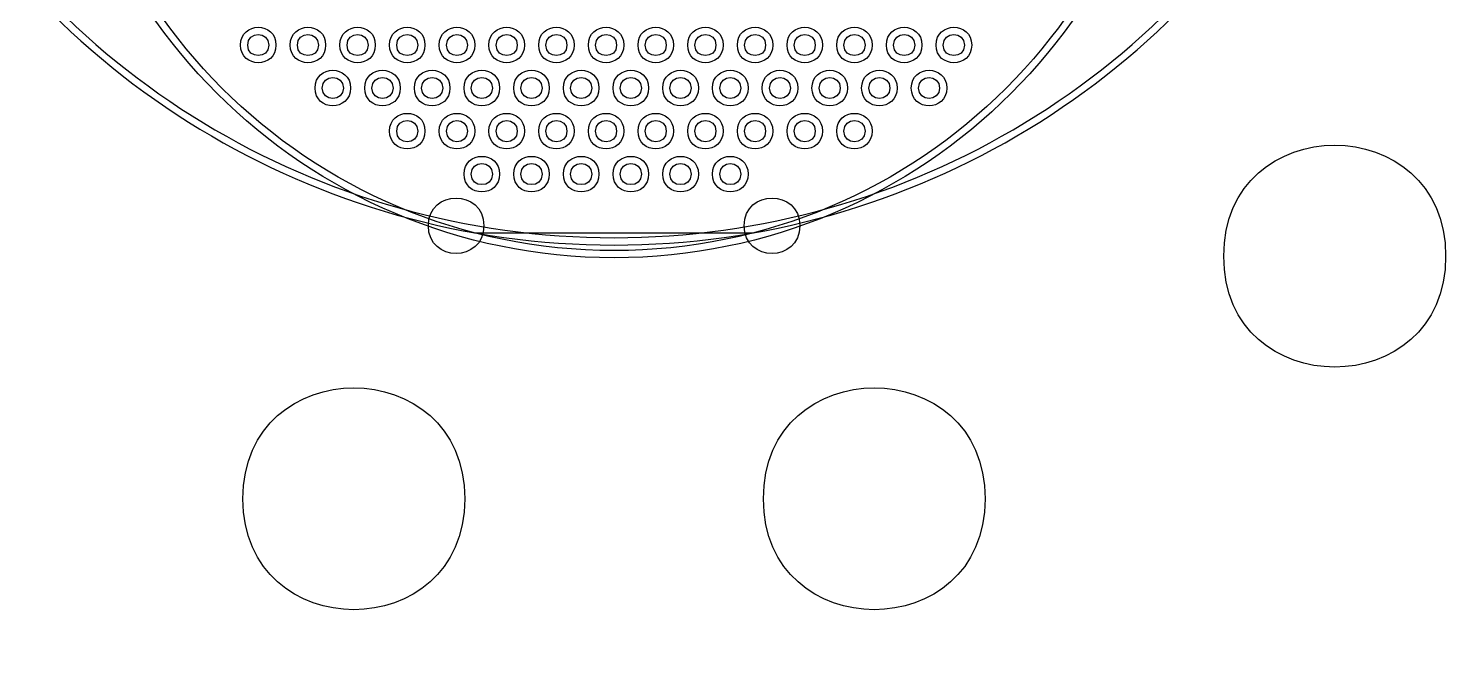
# Model space of a CAD drawing. Extents: x -12.2 to 12.2, y 340.7 to 359.5.
# Drawn here: x -1.49 to 2.116, y 349.724 to 351.297 of the extents above; entities that cross this region are included whole.
import ezdxf

# ---------------------------------------------------------------- set-up
doc = ezdxf.new("R2010")
doc.units = 0
doc.layers.get('0').update_dxf_attribs({"linetype": 'CONTINUOUS'})

msp = doc.modelspace()

# ---------------------------------------------------------------- linework, layer by layer
at = {"color": 5}
for points in [[(-0.878569, 351.25477), (-0.878569, 351.25477)], [(-0.86029, 351.25477), (-0.86029, 351.25477)], [(-0.75217, 351.25477), (-0.75217, 351.25477)], [(-0.733891, 351.25477), (-0.733891, 351.25477)], [(-0.625771, 351.25477), (-0.625771, 351.25477)], [(-0.607492, 351.25477), (-0.607492, 351.25477)], [(-0.499372, 351.25477), (-0.499372, 351.25477)], [(-0.481093, 351.25477), (-0.481093, 351.25477)], [(-0.372974, 351.25477), (-0.372974, 351.25477)], [(-0.354305, 351.25477), (-0.354305, 351.25477)], [(-0.246186, 351.25477), (-0.246186, 351.25477)], [(-0.227907, 351.25477), (-0.227907, 351.25477)], [(-0.119787, 351.25477), (-0.119787, 351.25477)], [(-0.101508, 351.25477), (-0.101508, 351.25477)], [(0.006612, 351.25477), (0.006612, 351.25477)], [(0.024891, 351.25477), (0.024891, 351.25477)], [(0.13301, 351.25477), (0.13301, 351.25477)], [(0.151289, 351.25477), (0.151289, 351.25477)], [(0.259409, 351.25477), (0.259409, 351.25477)], [(0.277688, 351.25477), (0.277688, 351.25477)], [(0.385808, 351.25477), (0.385808, 351.25477)], [(0.404087, 351.25477), (0.404087, 351.25477)], [(0.512207, 351.25477), (0.512207, 351.25477)], [(0.530486, 351.25477), (0.530486, 351.25477)], [(0.638605, 351.25477), (0.638605, 351.25477)], [(0.656885, 351.25477), (0.656885, 351.25477)], [(0.765004, 351.25477), (0.765004, 351.25477)], [(0.783284, 351.25477), (0.783284, 351.25477)], [(0.891403, 351.25477), (0.891403, 351.25477)], [(0.910071, 351.25477), (0.910071, 351.25477)], [(-0.688776, 351.145484), (-0.688776, 351.145484)], [(-0.670497, 351.145484), (-0.670497, 351.145484)], [(-0.562377, 351.145484), (-0.562377, 351.145484)], [(-0.544098, 351.145484), (-0.544098, 351.145484)], [(-0.435979, 351.145484), (-0.435979, 351.145484)], [(-0.417699, 351.145484), (-0.417699, 351.145484)], [(-0.30958, 351.145484), (-0.30958, 351.145484)], [(-0.2913, 351.145484), (-0.2913, 351.145484)], [(-0.183181, 351.145484), (-0.183181, 351.145484)], [(-0.164902, 351.145484), (-0.164902, 351.145484)], [(-0.056782, 351.145484), (-0.056782, 351.145484)], [(-0.038503, 351.145484), (-0.038503, 351.145484)], [(0.069617, 351.145484), (0.069617, 351.145484)], [(0.087896, 351.145484), (0.087896, 351.145484)], [(0.196015, 351.145484), (0.196015, 351.145484)], [(0.214683, 351.145484), (0.214683, 351.145484)], [(0.322414, 351.145484), (0.322414, 351.145484)], [(0.341082, 351.145484), (0.341082, 351.145484)], [(0.449202, 351.145484), (0.449202, 351.145484)], [(0.467481, 351.145484), (0.467481, 351.145484)], [(0.5756, 351.145484), (0.5756, 351.145484)], [(0.59388, 351.145484), (0.59388, 351.145484)], [(0.701999, 351.145484), (0.701999, 351.145484)], [(0.720279, 351.145484), (0.720279, 351.145484)], [(0.828398, 351.145484), (0.828398, 351.145484)], [(0.846677, 351.145484), (0.846677, 351.145484)], [(-0.499372, 351.035808), (-0.499372, 351.035808)], [(-0.481093, 351.035808), (-0.481093, 351.035808)], [(-0.372974, 351.035808), (-0.372974, 351.035808)], [(-0.354305, 351.035808), (-0.354305, 351.035808)], [(-0.246186, 351.035808), (-0.246186, 351.035808)], [(-0.227907, 351.035808), (-0.227907, 351.035808)], [(-0.119787, 351.035808), (-0.119787, 351.035808)], [(-0.101508, 351.035808), (-0.101508, 351.035808)], [(0.006612, 351.035808), (0.006612, 351.035808)], [(0.024891, 351.035808), (0.024891, 351.035808)], [(0.13301, 351.035808), (0.13301, 351.035808)], [(0.151289, 351.035808), (0.151289, 351.035808)], [(0.259409, 351.035808), (0.259409, 351.035808)], [(0.277688, 351.035808), (0.277688, 351.035808)], [(0.385808, 351.035808), (0.385808, 351.035808)], [(0.404087, 351.035808), (0.404087, 351.035808)], [(0.512207, 351.035808), (0.512207, 351.035808)], [(0.530486, 351.035808), (0.530486, 351.035808)], [(0.638605, 351.035808), (0.638605, 351.035808)], [(0.656885, 351.035808), (0.656885, 351.035808)], [(-0.30958, 350.926522), (-0.30958, 350.926522)], [(-0.2913, 350.926522), (-0.2913, 350.926522)], [(-0.183181, 350.926522), (-0.183181, 350.926522)], [(-0.164902, 350.926522), (-0.164902, 350.926522)], [(-0.056782, 350.926522), (-0.056782, 350.926522)], [(-0.038503, 350.926522), (-0.038503, 350.926522)], [(0.069617, 350.926522), (0.069617, 350.926522)], [(0.087896, 350.926522), (0.087896, 350.926522)], [(0.196015, 350.926522), (0.196015, 350.926522)], [(0.214683, 350.926522), (0.214683, 350.926522)], [(0.322414, 350.926522), (0.322414, 350.926522)], [(0.341082, 350.926522), (0.341082, 350.926522)], [(-0.331359, 350.795067), (-0.331359, 350.795067)], [(-0.331359, 350.795067), (-0.331359, 350.795067)], [(0.472537, 350.795067), (0.472537, 350.795067)], [(0.472537, 350.795067), (0.472537, 350.795067)], [(2.11611, 350.717672), (2.11611, 350.717672)], [(2.11611, 350.717672), (2.11611, 350.717672)], [(-0.379974, 350.100457), (-0.379974, 350.100457)], [(-0.379974, 350.100457), (-0.379974, 350.100457)], [(0.944296, 350.100457), (0.944296, 350.100457)], [(0.944296, 350.100457), (0.944296, 350.100457)]]:
    msp.add_lwpolyline(points, dxfattribs=at)
at = {"color": 3}
msp.add_lwpolyline([(-0.354694, 350.777566), (0.354694, 350.777566)], dxfattribs=at)
msp.add_lwpolyline([(-0.354694, 350.777566), (0.354694, 350.777566)], dxfattribs=at)
at = {"color": 5}
for points in [[(0, 350.713783), (-0.789506, 350.713783), (-1.429278, 351.353555), (-1.429278, 352.143061)], [(0, 350.732062), (-0.779394, 350.732062), (-1.410999, 351.364056), (-1.410999, 352.143061)], [(1.410999, 352.143061), (1.410999, 351.364056), (0.779394, 350.732062), (0, 350.732062)], [(1.429278, 352.143061), (1.429278, 351.353555), (0.789506, 350.713783), (0, 350.713783)], [(-1.785917, 351.84865), (-1.43939, 351.182431), (-0.751003, 350.764732), (0, 350.764732)], [(0, 350.764732), (0.751003, 350.764732), (1.43939, 351.182431), (1.785917, 351.84865)], [(-1.802252, 351.840093), (-1.452614, 351.168041), (-0.757615, 350.746063), (0, 350.746063)], [(0, 350.746063), (0.757615, 350.746063), (1.452614, 351.168041), (1.802252, 351.840093)], [(-0.950519, 351.25477), (-0.950519, 351.315052), (-0.86029, 351.315052), (-0.86029, 351.25477)], [(-0.82412, 351.25477), (-0.82412, 351.315052), (-0.733891, 351.315052), (-0.733891, 351.25477)], [(-0.697721, 351.25477), (-0.697721, 351.315052), (-0.607492, 351.315052), (-0.607492, 351.25477)], [(-0.571322, 351.25477), (-0.571322, 351.315052), (-0.481093, 351.315052), (-0.481093, 351.25477)], [(-0.444924, 351.25477), (-0.444924, 351.315052), (-0.354305, 351.315052), (-0.354305, 351.25477)], [(-0.318525, 351.25477), (-0.318525, 351.315052), (-0.227907, 351.315052), (-0.227907, 351.25477)], [(-0.191737, 351.25477), (-0.191737, 351.315052), (-0.101508, 351.315052), (-0.101508, 351.25477)], [(-0.065338, 351.25477), (-0.065338, 351.315052), (0.024891, 351.315052), (0.024891, 351.25477)], [(0.06106, 351.25477), (0.06106, 351.315052), (0.151289, 351.315052), (0.151289, 351.25477)], [(0.187459, 351.25477), (0.187459, 351.315052), (0.277688, 351.315052), (0.277688, 351.25477)], [(0.313858, 351.25477), (0.313858, 351.315052), (0.404087, 351.315052), (0.404087, 351.25477)], [(0.440257, 351.25477), (0.440257, 351.315052), (0.530486, 351.315052), (0.530486, 351.25477)], [(0.566655, 351.25477), (0.566655, 351.315052), (0.656885, 351.315052), (0.656885, 351.25477)], [(0.693054, 351.25477), (0.693054, 351.315052), (0.783284, 351.315052), (0.783284, 351.25477)], [(0.819453, 351.25477), (0.819453, 351.315052), (0.910071, 351.315052), (0.910071, 351.25477)], [(-0.93224, 351.25477), (-0.93224, 351.29055), (-0.878569, 351.29055), (-0.878569, 351.25477)], [(-0.805841, 351.25477), (-0.805841, 351.29055), (-0.75217, 351.29055), (-0.75217, 351.25477)], [(-0.679442, 351.25477), (-0.679442, 351.29055), (-0.625771, 351.29055), (-0.625771, 351.25477)], [(-0.553043, 351.25477), (-0.553043, 351.29055), (-0.499372, 351.29055), (-0.499372, 351.25477)], [(-0.426255, 351.25477), (-0.426255, 351.29055), (-0.372974, 351.29055), (-0.372974, 351.25477)], [(-0.299857, 351.25477), (-0.299857, 351.29055), (-0.246186, 351.29055), (-0.246186, 351.25477)], [(-0.173458, 351.25477), (-0.173458, 351.29055), (-0.119787, 351.29055), (-0.119787, 351.25477)], [(-0.047059, 351.25477), (-0.047059, 351.29055), (0.006612, 351.29055), (0.006612, 351.25477)], [(0.079339, 351.25477), (0.079339, 351.29055), (0.13301, 351.29055), (0.13301, 351.25477)], [(0.205738, 351.25477), (0.205738, 351.29055), (0.259409, 351.29055), (0.259409, 351.25477)], [(0.332137, 351.25477), (0.332137, 351.29055), (0.385808, 351.29055), (0.385808, 351.25477)], [(0.458536, 351.25477), (0.458536, 351.29055), (0.512207, 351.29055), (0.512207, 351.25477)], [(0.584935, 351.25477), (0.584935, 351.29055), (0.638605, 351.29055), (0.638605, 351.25477)], [(0.711333, 351.25477), (0.711333, 351.29055), (0.765004, 351.29055), (0.765004, 351.25477)], [(0.837732, 351.25477), (0.837732, 351.29055), (0.891403, 351.29055), (0.891403, 351.25477)], [(-0.86029, 351.25477), (-0.86029, 351.194876), (-0.950519, 351.194876), (-0.950519, 351.25477)], [(-0.878569, 351.25477), (-0.878569, 351.218989), (-0.93224, 351.218989), (-0.93224, 351.25477)], [(-0.733891, 351.25477), (-0.733891, 351.194876), (-0.82412, 351.194876), (-0.82412, 351.25477)], [(-0.75217, 351.25477), (-0.75217, 351.218989), (-0.805841, 351.218989), (-0.805841, 351.25477)], [(-0.607492, 351.25477), (-0.607492, 351.194876), (-0.697721, 351.194876), (-0.697721, 351.25477)], [(-0.625771, 351.25477), (-0.625771, 351.218989), (-0.679442, 351.218989), (-0.679442, 351.25477)], [(-0.481093, 351.25477), (-0.481093, 351.194876), (-0.571322, 351.194876), (-0.571322, 351.25477)], [(-0.499372, 351.25477), (-0.499372, 351.218989), (-0.553043, 351.218989), (-0.553043, 351.25477)], [(-0.354305, 351.25477), (-0.354305, 351.194876), (-0.444924, 351.194876), (-0.444924, 351.25477)], [(-0.372974, 351.25477), (-0.372974, 351.218989), (-0.426255, 351.218989), (-0.426255, 351.25477)], [(-0.227907, 351.25477), (-0.227907, 351.194876), (-0.318525, 351.194876), (-0.318525, 351.25477)], [(-0.246186, 351.25477), (-0.246186, 351.218989), (-0.299857, 351.218989), (-0.299857, 351.25477)], [(-0.101508, 351.25477), (-0.101508, 351.194876), (-0.191737, 351.194876), (-0.191737, 351.25477)], [(-0.119787, 351.25477), (-0.119787, 351.218989), (-0.173458, 351.218989), (-0.173458, 351.25477)], [(0.024891, 351.25477), (0.024891, 351.194876), (-0.065338, 351.194876), (-0.065338, 351.25477)], [(0.006612, 351.25477), (0.006612, 351.218989), (-0.047059, 351.218989), (-0.047059, 351.25477)], [(0.151289, 351.25477), (0.151289, 351.194876), (0.06106, 351.194876), (0.06106, 351.25477)], [(0.13301, 351.25477), (0.13301, 351.218989), (0.079339, 351.218989), (0.079339, 351.25477)], [(0.277688, 351.25477), (0.277688, 351.194876), (0.187459, 351.194876), (0.187459, 351.25477)], [(0.259409, 351.25477), (0.259409, 351.218989), (0.205738, 351.218989), (0.205738, 351.25477)], [(0.404087, 351.25477), (0.404087, 351.194876), (0.313858, 351.194876), (0.313858, 351.25477)], [(0.385808, 351.25477), (0.385808, 351.218989), (0.332137, 351.218989), (0.332137, 351.25477)], [(0.530486, 351.25477), (0.530486, 351.194876), (0.440257, 351.194876), (0.440257, 351.25477)], [(0.512207, 351.25477), (0.512207, 351.218989), (0.458536, 351.218989), (0.458536, 351.25477)], [(0.656885, 351.25477), (0.656885, 351.194876), (0.566655, 351.194876), (0.566655, 351.25477)], [(0.638605, 351.25477), (0.638605, 351.218989), (0.584935, 351.218989), (0.584935, 351.25477)], [(0.783284, 351.25477), (0.783284, 351.194876), (0.693054, 351.194876), (0.693054, 351.25477)], [(0.765004, 351.25477), (0.765004, 351.218989), (0.711333, 351.218989), (0.711333, 351.25477)], [(0.910071, 351.25477), (0.910071, 351.194876), (0.819453, 351.194876), (0.819453, 351.25477)], [(0.891403, 351.25477), (0.891403, 351.218989), (0.837732, 351.218989), (0.837732, 351.25477)], [(-0.760726, 351.145484), (-0.760726, 351.205766), (-0.670497, 351.205766), (-0.670497, 351.145484)], [(-0.634327, 351.145484), (-0.634327, 351.205766), (-0.544098, 351.205766), (-0.544098, 351.145484)], [(-0.507929, 351.145484), (-0.507929, 351.205766), (-0.417699, 351.205766), (-0.417699, 351.145484)], [(-0.38153, 351.145484), (-0.38153, 351.205766), (-0.2913, 351.205766), (-0.2913, 351.145484)], [(-0.255131, 351.145484), (-0.255131, 351.205766), (-0.164902, 351.205766), (-0.164902, 351.145484)], [(-0.128732, 351.145484), (-0.128732, 351.205766), (-0.038503, 351.205766), (-0.038503, 351.145484)], [(-0.002334, 351.145484), (-0.002334, 351.205766), (0.087896, 351.205766), (0.087896, 351.145484)], [(0.124065, 351.145484), (0.124065, 351.205766), (0.214683, 351.205766), (0.214683, 351.145484)], [(0.250464, 351.145484), (0.250464, 351.205766), (0.341082, 351.205766), (0.341082, 351.145484)], [(0.376863, 351.145484), (0.376863, 351.205766), (0.467481, 351.205766), (0.467481, 351.145484)], [(0.50365, 351.145484), (0.50365, 351.205766), (0.59388, 351.205766), (0.59388, 351.145484)], [(0.630049, 351.145484), (0.630049, 351.205766), (0.720279, 351.205766), (0.720279, 351.145484)], [(0.756448, 351.145484), (0.756448, 351.205766), (0.846677, 351.205766), (0.846677, 351.145484)], [(-0.742447, 351.145484), (-0.742447, 351.181264), (-0.688776, 351.181264), (-0.688776, 351.145484)], [(-0.616048, 351.145484), (-0.616048, 351.181264), (-0.562377, 351.181264), (-0.562377, 351.145484)], [(-0.489649, 351.145484), (-0.489649, 351.181264), (-0.435979, 351.181264), (-0.435979, 351.145484)], [(-0.36325, 351.145484), (-0.36325, 351.181264), (-0.30958, 351.181264), (-0.30958, 351.145484)], [(-0.236852, 351.145484), (-0.236852, 351.181264), (-0.183181, 351.181264), (-0.183181, 351.145484)], [(-0.110453, 351.145484), (-0.110453, 351.181264), (-0.056782, 351.181264), (-0.056782, 351.145484)], [(0.015946, 351.145484), (0.015946, 351.181264), (0.069617, 351.181264), (0.069617, 351.145484)], [(0.142344, 351.145484), (0.142344, 351.181264), (0.196015, 351.181264), (0.196015, 351.145484)], [(0.269132, 351.145484), (0.269132, 351.181264), (0.322414, 351.181264), (0.322414, 351.145484)], [(0.395531, 351.145484), (0.395531, 351.181264), (0.449202, 351.181264), (0.449202, 351.145484)], [(0.52193, 351.145484), (0.52193, 351.181264), (0.5756, 351.181264), (0.5756, 351.145484)], [(0.648329, 351.145484), (0.648329, 351.181264), (0.701999, 351.181264), (0.701999, 351.145484)], [(0.774727, 351.145484), (0.774727, 351.181264), (0.828398, 351.181264), (0.828398, 351.145484)], [(-0.670497, 351.145484), (-0.670497, 351.085201), (-0.760726, 351.085201), (-0.760726, 351.145484)], [(-0.688776, 351.145484), (-0.688776, 351.109703), (-0.742447, 351.109703), (-0.742447, 351.145484)], [(-0.544098, 351.145484), (-0.544098, 351.085201), (-0.634327, 351.085201), (-0.634327, 351.145484)], [(-0.562377, 351.145484), (-0.562377, 351.109703), (-0.616048, 351.109703), (-0.616048, 351.145484)], [(-0.417699, 351.145484), (-0.417699, 351.085201), (-0.507929, 351.085201), (-0.507929, 351.145484)], [(-0.435979, 351.145484), (-0.435979, 351.109703), (-0.489649, 351.109703), (-0.489649, 351.145484)], [(-0.2913, 351.145484), (-0.2913, 351.085201), (-0.38153, 351.085201), (-0.38153, 351.145484)], [(-0.30958, 351.145484), (-0.30958, 351.109703), (-0.36325, 351.109703), (-0.36325, 351.145484)], [(-0.164902, 351.145484), (-0.164902, 351.085201), (-0.255131, 351.085201), (-0.255131, 351.145484)], [(-0.183181, 351.145484), (-0.183181, 351.109703), (-0.236852, 351.109703), (-0.236852, 351.145484)], [(-0.038503, 351.145484), (-0.038503, 351.085201), (-0.128732, 351.085201), (-0.128732, 351.145484)], [(-0.056782, 351.145484), (-0.056782, 351.109703), (-0.110453, 351.109703), (-0.110453, 351.145484)], [(0.087896, 351.145484), (0.087896, 351.085201), (-0.002334, 351.085201), (-0.002334, 351.145484)], [(0.069617, 351.145484), (0.069617, 351.109703), (0.015946, 351.109703), (0.015946, 351.145484)], [(0.214683, 351.145484), (0.214683, 351.085201), (0.124065, 351.085201), (0.124065, 351.145484)], [(0.196015, 351.145484), (0.196015, 351.109703), (0.142344, 351.109703), (0.142344, 351.145484)], [(0.341082, 351.145484), (0.341082, 351.085201), (0.250464, 351.085201), (0.250464, 351.145484)], [(0.322414, 351.145484), (0.322414, 351.109703), (0.269132, 351.109703), (0.269132, 351.145484)], [(0.467481, 351.145484), (0.467481, 351.085201), (0.376863, 351.085201), (0.376863, 351.145484)], [(0.449202, 351.145484), (0.449202, 351.109703), (0.395531, 351.109703), (0.395531, 351.145484)], [(0.59388, 351.145484), (0.59388, 351.085201), (0.50365, 351.085201), (0.50365, 351.145484)], [(0.5756, 351.145484), (0.5756, 351.109703), (0.52193, 351.109703), (0.52193, 351.145484)], [(0.720279, 351.145484), (0.720279, 351.085201), (0.630049, 351.085201), (0.630049, 351.145484)], [(0.701999, 351.145484), (0.701999, 351.109703), (0.648329, 351.109703), (0.648329, 351.145484)], [(0.846677, 351.145484), (0.846677, 351.085201), (0.756448, 351.085201), (0.756448, 351.145484)], [(0.828398, 351.145484), (0.828398, 351.109703), (0.774727, 351.109703), (0.774727, 351.145484)], [(-0.571322, 351.035808), (-0.571322, 351.096091), (-0.481093, 351.096091), (-0.481093, 351.035808)], [(-0.444924, 351.035808), (-0.444924, 351.096091), (-0.354305, 351.096091), (-0.354305, 351.035808)], [(-0.318525, 351.035808), (-0.318525, 351.096091), (-0.227907, 351.096091), (-0.227907, 351.035808)], [(-0.191737, 351.035808), (-0.191737, 351.096091), (-0.101508, 351.096091), (-0.101508, 351.035808)], [(-0.065338, 351.035808), (-0.065338, 351.096091), (0.024891, 351.096091), (0.024891, 351.035808)], [(0.06106, 351.035808), (0.06106, 351.096091), (0.151289, 351.096091), (0.151289, 351.035808)], [(0.187459, 351.035808), (0.187459, 351.096091), (0.277688, 351.096091), (0.277688, 351.035808)], [(0.313858, 351.035808), (0.313858, 351.096091), (0.404087, 351.096091), (0.404087, 351.035808)], [(0.440257, 351.035808), (0.440257, 351.096091), (0.530486, 351.096091), (0.530486, 351.035808)], [(0.566655, 351.035808), (0.566655, 351.096091), (0.656885, 351.096091), (0.656885, 351.035808)], [(1.551399, 350.717672), (1.551399, 351.094146), (2.11611, 351.094146), (2.11611, 350.717672)], [(1.551399, 350.717672), (1.551399, 351.094146), (2.11611, 351.094146), (2.11611, 350.717672)], [(-0.553043, 351.035808), (-0.553043, 351.071589), (-0.499372, 351.071589), (-0.499372, 351.035808)], [(-0.426255, 351.035808), (-0.426255, 351.071589), (-0.372974, 351.071589), (-0.372974, 351.035808)], [(-0.299857, 351.035808), (-0.299857, 351.071589), (-0.246186, 351.071589), (-0.246186, 351.035808)], [(-0.173458, 351.035808), (-0.173458, 351.071589), (-0.119787, 351.071589), (-0.119787, 351.035808)], [(-0.047059, 351.035808), (-0.047059, 351.071589), (0.006612, 351.071589), (0.006612, 351.035808)], [(0.079339, 351.035808), (0.079339, 351.071589), (0.13301, 351.071589), (0.13301, 351.035808)], [(0.205738, 351.035808), (0.205738, 351.071589), (0.259409, 351.071589), (0.259409, 351.035808)], [(0.332137, 351.035808), (0.332137, 351.071589), (0.385808, 351.071589), (0.385808, 351.035808)], [(0.458536, 351.035808), (0.458536, 351.071589), (0.512207, 351.071589), (0.512207, 351.035808)], [(0.584935, 351.035808), (0.584935, 351.071589), (0.638605, 351.071589), (0.638605, 351.035808)], [(-0.481093, 351.035808), (-0.481093, 350.975526), (-0.571322, 350.975526), (-0.571322, 351.035808)], [(-0.499372, 351.035808), (-0.499372, 351.000028), (-0.553043, 351.000028), (-0.553043, 351.035808)], [(-0.354305, 351.035808), (-0.354305, 350.975526), (-0.444924, 350.975526), (-0.444924, 351.035808)], [(-0.372974, 351.035808), (-0.372974, 351.000028), (-0.426255, 351.000028), (-0.426255, 351.035808)], [(-0.227907, 351.035808), (-0.227907, 350.975526), (-0.318525, 350.975526), (-0.318525, 351.035808)], [(-0.246186, 351.035808), (-0.246186, 351.000028), (-0.299857, 351.000028), (-0.299857, 351.035808)], [(-0.101508, 351.035808), (-0.101508, 350.975526), (-0.191737, 350.975526), (-0.191737, 351.035808)], [(-0.119787, 351.035808), (-0.119787, 351.000028), (-0.173458, 351.000028), (-0.173458, 351.035808)], [(0.024891, 351.035808), (0.024891, 350.975526), (-0.065338, 350.975526), (-0.065338, 351.035808)], [(0.006612, 351.035808), (0.006612, 351.000028), (-0.047059, 351.000028), (-0.047059, 351.035808)], [(0.151289, 351.035808), (0.151289, 350.975526), (0.06106, 350.975526), (0.06106, 351.035808)], [(0.13301, 351.035808), (0.13301, 351.000028), (0.079339, 351.000028), (0.079339, 351.035808)], [(0.277688, 351.035808), (0.277688, 350.975526), (0.187459, 350.975526), (0.187459, 351.035808)], [(0.259409, 351.035808), (0.259409, 351.000028), (0.205738, 351.000028), (0.205738, 351.035808)], [(0.404087, 351.035808), (0.404087, 350.975526), (0.313858, 350.975526), (0.313858, 351.035808)], [(0.385808, 351.035808), (0.385808, 351.000028), (0.332137, 351.000028), (0.332137, 351.035808)], [(0.530486, 351.035808), (0.530486, 350.975526), (0.440257, 350.975526), (0.440257, 351.035808)], [(0.512207, 351.035808), (0.512207, 351.000028), (0.458536, 351.000028), (0.458536, 351.035808)], [(0.656885, 351.035808), (0.656885, 350.975526), (0.566655, 350.975526), (0.566655, 351.035808)], [(0.638605, 351.035808), (0.638605, 351.000028), (0.584935, 351.000028), (0.584935, 351.035808)], [(-0.38153, 350.926522), (-0.38153, 350.986805), (-0.2913, 350.986805), (-0.2913, 350.926522)], [(-0.255131, 350.926522), (-0.255131, 350.986805), (-0.164902, 350.986805), (-0.164902, 350.926522)], [(-0.128732, 350.926522), (-0.128732, 350.986805), (-0.038503, 350.986805), (-0.038503, 350.926522)], [(-0.002334, 350.926522), (-0.002334, 350.986805), (0.087896, 350.986805), (0.087896, 350.926522)], [(0.124065, 350.926522), (0.124065, 350.986805), (0.214683, 350.986805), (0.214683, 350.926522)], [(0.250464, 350.926522), (0.250464, 350.986805), (0.341082, 350.986805), (0.341082, 350.926522)], [(-0.36325, 350.926522), (-0.36325, 350.962303), (-0.30958, 350.962303), (-0.30958, 350.926522)], [(-0.236852, 350.926522), (-0.236852, 350.962303), (-0.183181, 350.962303), (-0.183181, 350.926522)], [(-0.110453, 350.926522), (-0.110453, 350.962303), (-0.056782, 350.962303), (-0.056782, 350.926522)], [(0.015946, 350.926522), (0.015946, 350.962303), (0.069617, 350.962303), (0.069617, 350.926522)], [(0.142344, 350.926522), (0.142344, 350.962303), (0.196015, 350.962303), (0.196015, 350.926522)], [(0.269132, 350.926522), (0.269132, 350.962303), (0.322414, 350.962303), (0.322414, 350.926522)], [(-0.2913, 350.926522), (-0.2913, 350.86624), (-0.38153, 350.86624), (-0.38153, 350.926522)], [(-0.30958, 350.926522), (-0.30958, 350.890742), (-0.36325, 350.890742), (-0.36325, 350.926522)], [(-0.164902, 350.926522), (-0.164902, 350.86624), (-0.255131, 350.86624), (-0.255131, 350.926522)], [(-0.183181, 350.926522), (-0.183181, 350.890742), (-0.236852, 350.890742), (-0.236852, 350.926522)], [(-0.038503, 350.926522), (-0.038503, 350.86624), (-0.128732, 350.86624), (-0.128732, 350.926522)], [(-0.056782, 350.926522), (-0.056782, 350.890742), (-0.110453, 350.890742), (-0.110453, 350.926522)], [(0.087896, 350.926522), (0.087896, 350.86624), (-0.002334, 350.86624), (-0.002334, 350.926522)], [(0.069617, 350.926522), (0.069617, 350.890742), (0.015946, 350.890742), (0.015946, 350.926522)], [(0.214683, 350.926522), (0.214683, 350.86624), (0.124065, 350.86624), (0.124065, 350.926522)], [(0.196015, 350.926522), (0.196015, 350.890742), (0.142344, 350.890742), (0.142344, 350.926522)], [(0.341082, 350.926522), (0.341082, 350.86624), (0.250464, 350.86624), (0.250464, 350.926522)], [(0.322414, 350.926522), (0.322414, 350.890742), (0.269132, 350.890742), (0.269132, 350.926522)], [(-0.472537, 350.795067), (-0.472537, 350.889186), (-0.331359, 350.889186), (-0.331359, 350.795067)], [(-0.472537, 350.795067), (-0.472537, 350.889186), (-0.331359, 350.889186), (-0.331359, 350.795067)], [(0.331359, 350.795067), (0.331359, 350.889186), (0.472537, 350.889186), (0.472537, 350.795067)], [(0.331359, 350.795067), (0.331359, 350.889186), (0.472537, 350.889186), (0.472537, 350.795067)], [(-0.331359, 350.795067), (-0.331359, 350.700949), (-0.472537, 350.700949), (-0.472537, 350.795067)], [(-0.331359, 350.795067), (-0.331359, 350.700949), (-0.472537, 350.700949), (-0.472537, 350.795067)], [(0.472537, 350.795067), (0.472537, 350.700949), (0.331359, 350.700949), (0.331359, 350.795067)], [(0.472537, 350.795067), (0.472537, 350.700949), (0.331359, 350.700949), (0.331359, 350.795067)], [(2.11611, 350.717672), (2.11611, 350.341588), (1.551399, 350.341588), (1.551399, 350.717672)], [(2.11611, 350.717672), (2.11611, 350.341588), (1.551399, 350.341588), (1.551399, 350.717672)], [(-0.944296, 350.100457), (-0.944296, 350.476931), (-0.379974, 350.476931), (-0.379974, 350.100457)], [(-0.944296, 350.100457), (-0.944296, 350.476931), (-0.379974, 350.476931), (-0.379974, 350.100457)], [(0.379974, 350.100457), (0.379974, 350.476931), (0.944296, 350.476931), (0.944296, 350.100457)], [(0.379974, 350.100457), (0.379974, 350.476931), (0.944296, 350.476931), (0.944296, 350.100457)], [(-0.379974, 350.100457), (-0.379974, 349.724373), (-0.944296, 349.724373), (-0.944296, 350.100457)], [(-0.379974, 350.100457), (-0.379974, 349.724373), (-0.944296, 349.724373), (-0.944296, 350.100457)], [(0.944296, 350.100457), (0.944296, 349.724373), (0.379974, 349.724373), (0.379974, 350.100457)], [(0.944296, 350.100457), (0.944296, 349.724373), (0.379974, 349.724373), (0.379974, 350.100457)]]:
    msp.add_open_spline(points, degree=3, dxfattribs=at)

doc.saveas('drawing.dxf')
